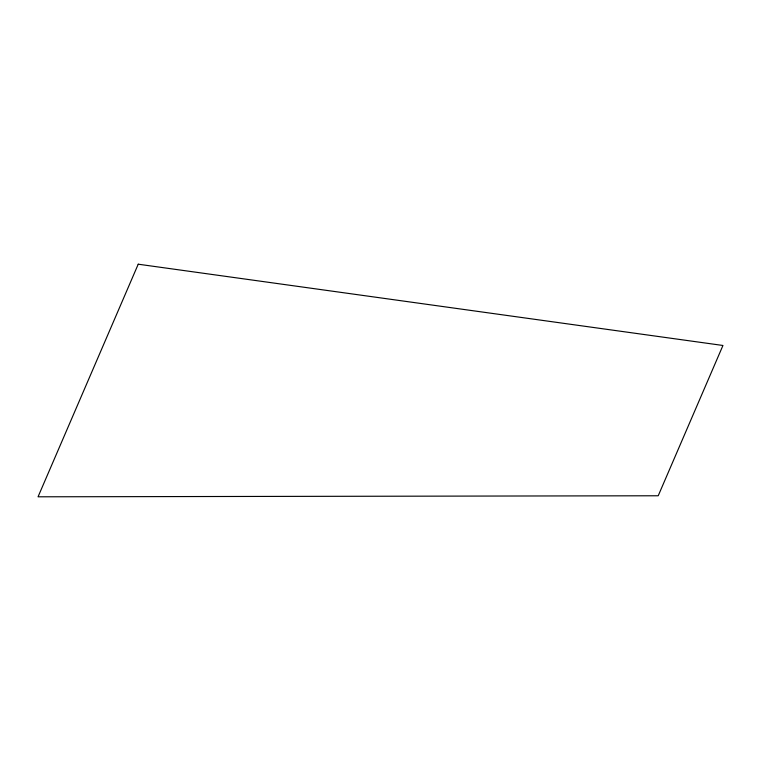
<?xml version="1.0" encoding="UTF-8"?>
<svg xmlns="http://www.w3.org/2000/svg" width="761" height="761" viewBox="0 0 761 761"><rect width="100%" height="100%" fill="white"/><g stroke="black" fill="none" stroke-linecap="round" stroke-linejoin="round"><path stroke-width="1.14" d="M138.226 264.2L38.05 496.8L658.217 495.772L722.95 345.475L138.226 264.2"/></g></svg>
